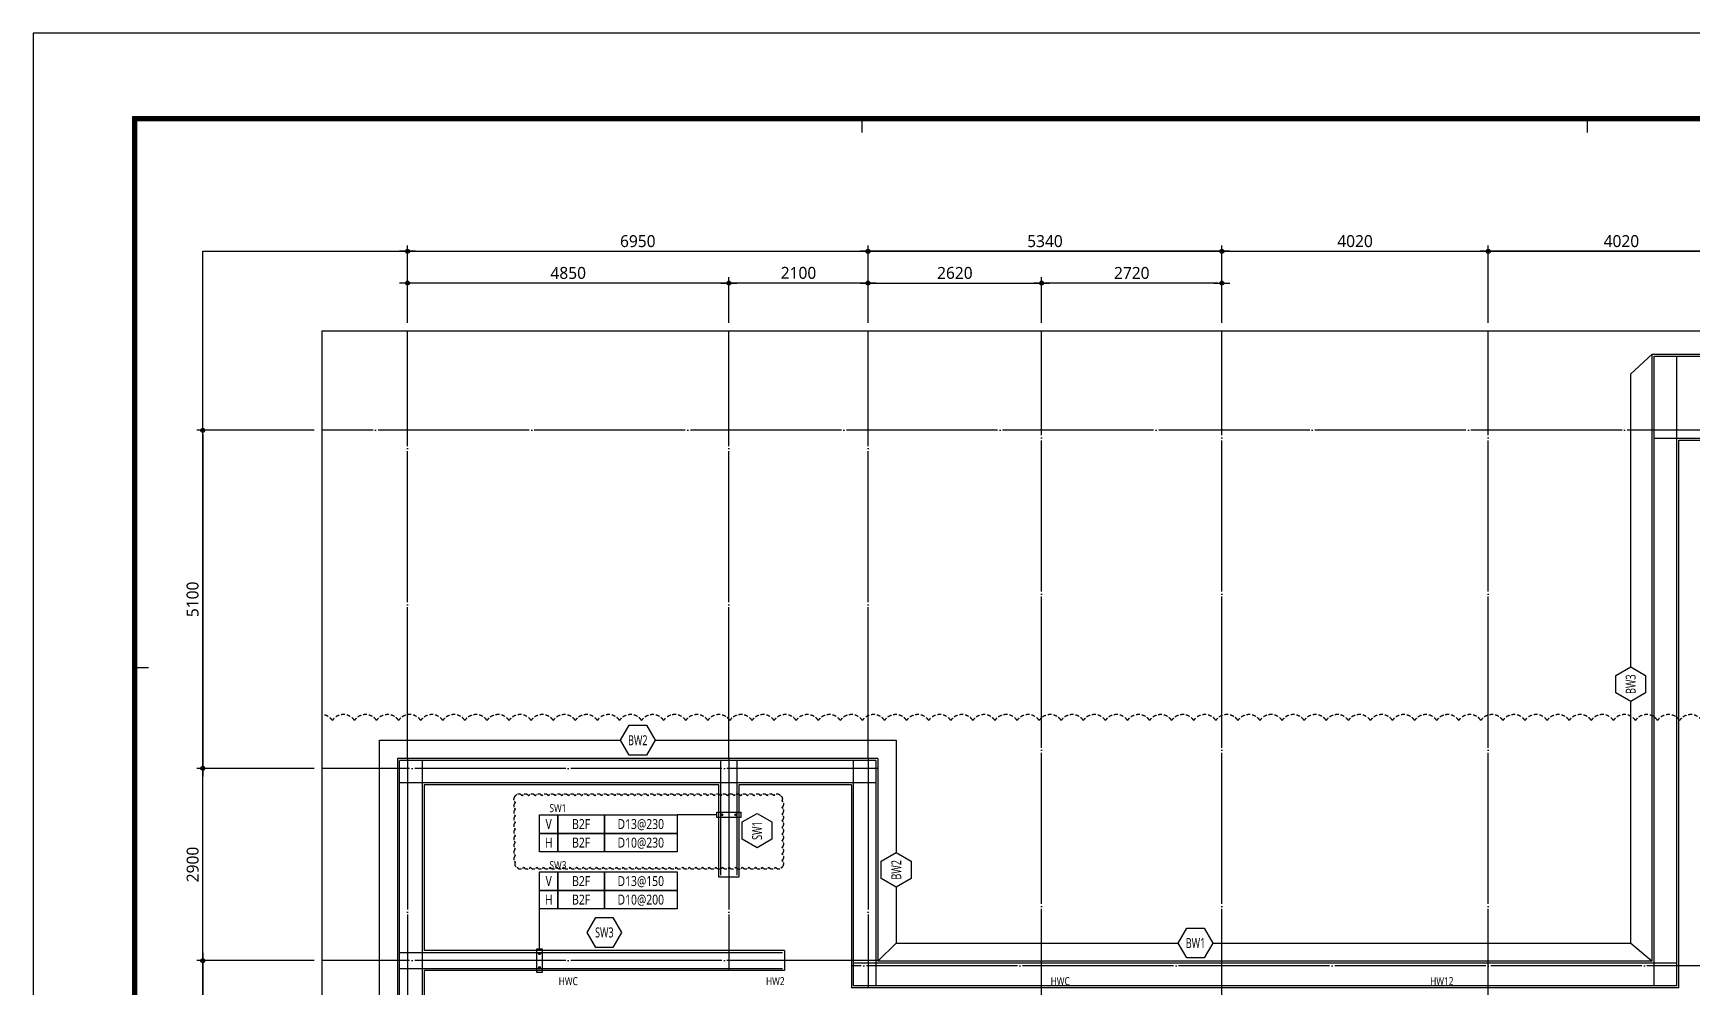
# Model space of a CAD drawing. Header units: millimetres. Extents: x 317501 to 814054, y -400799 to -14117.
# Drawn here: x 317501 to 342548, y -331810 to -317410 of the extents above; entities that cross this region are included whole.
import ezdxf
from ezdxf.enums import TextEntityAlignment as Align
from ezdxf.xclip import XClip

# ---------------------------------------------------------------- set-up
doc = ezdxf.new("R2010")
doc.units = ezdxf.units.MM
doc.header["$LTSCALE"] = 38
doc.header["$XCLIPFRAME"] = 0
for name, pattern in [('CEN', [62, 60, -1, 0, -1]), ('HID', [2.5, 2, -0.5]), ('XS-벽체$0$CEN', [62, 60, -1, 0, -1]), ('XS-벽체$0$HID', [2.3, 1.5, -0.8])]:
    doc.linetypes.add(name, pattern=pattern)
doc.layers.get('Defpoints').update_dxf_attribs({"color": 145})
for name, color, linetype, plot in [('0110', 20, 'HID', False), ('DEFPOINT', 144, 'Continuous', False), ('FORM_고양장항A-1BL-S-성능$0$DEFPOINT', 144, 'Continuous', False), ('XS-벽체$0$1215', 181, 'XS-벽체$0$HID', False)]:
    doc.layers.add(name, color=color, linetype=linetype, plot=plot)
for name, color, linetype in [('BARR', 1, 'Continuous'), ('BOX', 7, 'Continuous'), ('CEN', 1, 'CEN'), ('DIM', 7, 'Continuous'), ('FORM_고양장항A-1BL-S-성능$0$FORM', 7, 'Continuous'), ('LEADER', 7, 'Continuous'), ('M', 7, 'Continuous'), ('NAME-W', 4, 'Continuous'), ('TEXT-배근', 3, 'Continuous'), ('XS-벽체$0$BAR', 3, 'Continuous'), ('XS-벽체$0$CEN', 1, 'XS-벽체$0$CEN'), ('XS-벽체$0$WALL', 4, 'Continuous')]:
    doc.layers.add(name, color=color, linetype=linetype)
doc.styles.add('맑은고딕', font='malgun.ttf')
doc.dimstyles.new('DIM_60', dxfattribs={"dimscale": 60, "dimtxt": 3, "dimasz": 1, "dimexe": 1.5, "dimexo": 2, "dimgap": 1, "dimtad": 1, "dimdec": 0, "dimzin": 0, "dimdsep": 46, "dimtxsty": '맑은고딕', "dimblk1": 'DIMDOT', "dimblk2": 'DIMDOT', "dimsah": 1, "dimcen": 0.09, "dimdle": 2, "dimclrd": 7, "dimclre": 7, "dimclrt": 3, "dimadec": 0, "dimazin": 0, "dimtfac": 1, "dimtdec": 0, "dimtix": 1, "dimtmove": 2, "dimatfit": 3, "dimldrblk": 'DIMDOT', "dimfxl": 0, "dimtolj": 1, "dimtzin": 0, "dimarcsym": 0})

# ---------------------------------------------------------------- blocks, each defined once
blk = doc.blocks.new('XS-벽체', base_point=(1093553, 0))
at = {"layer": 'XS-벽체$0$1215'}
blk.add_lwpolyline([(19913, 451376, -0.520567), (19913, 451709, -0.520567), (19913, 452043, -0.520567), (19913, 452376, -0.520567), (19913, 452709, -0.520567), (19913, 453043, -0.520567), (19913, 453376, -0.520567), (19913, 453709, -0.520567), (19913, 454043, -0.520567), (19913, 454376, -0.520567), (19913, 454709, -0.520567), (19913, 455043, -0.520567), (19913, 455467, -0.520567), (20246, 455467, -0.520567), (20580, 455467, -0.520567), (20913, 455467, -0.520567), (21246, 455467, -0.520567), (21580, 455467, -0.520567), (21913, 455467, -0.520567), (22246, 455467, -0.520567), (22580, 455467, -0.520567), (22913, 455467, -0.520567), (23246, 455467, -0.520567), (23580, 455467, -0.520567), (23913, 455467, -0.520567), (24246, 455467, -0.520567), (24580, 455467, -0.520567), (24913, 455467, -0.520567), (25246, 455467, -0.520567), (25580, 455467, -0.520567), (25913, 455467, -0.520567), (26246, 455467, -0.520567), (26580, 455467, -0.520567), (26913, 455467, -0.520567), (27246, 455467, -0.520567), (27580, 455467, -0.520567), (27913, 455467, -0.520567), (28246, 455467, -0.520567), (28580, 455467, -0.520567), (28913, 455467, -0.520567), (29246, 455467, -0.520567), (29580, 455467, -0.520567), (29913, 455467, -0.520567), (30246, 455467, -0.520567), (30580, 455467, -0.520567), (30913, 455467, -0.520567), (31246, 455467, -0.520567), (31580, 455467, -0.520567), (31913, 455467, -0.520567), (32246, 455467, -0.520567), (32580, 455467, -0.520567), (32913, 455467, -0.520567), (33246, 455467, -0.520567), (33580, 455467, -0.520567), (33913, 455467, -0.520567), (34246, 455467, -0.520567), (34580, 455467, -0.520567), (34913, 455467, -0.520567), (35246, 455467, -0.520567), (35580, 455467, -0.520567), (35913, 455467, -0.520567), (36246, 455467, -0.520567), (36580, 455467, -0.520567), (36913, 455467, -0.520567), (37246, 455467, -0.520567), (37580, 455467, -0.520567), (37913, 455467, -0.520567), (38246, 455467, -0.520567), (38580, 455467, -0.520567), (38913, 455467, -0.520567), (39246, 455467, -0.520567), (39580, 455467, -0.520567), (39913, 455467, -0.520567), (40246, 455467, -0.520567), (40580, 455467, -0.520567), (40913, 455467, -0.520567)], format="xyb", dxfattribs=at)
at = {"layer": 'XS-벽체$0$BAR'}
for p, q in [((40196, 451463), (40196, 460963)), ((40196, 460963), (45236, 460963)), ((40536, 451463), (40536, 460963)), ((40196, 459723), (45236, 459723)), ((21261, 441448), (21261, 454863)), ((28451, 454863), (21261, 454863)), ((21601, 454863), (21601, 441448)), ((26111, 453133), (26111, 454863)), ((26351, 454863), (26351, 453133)), ((28111, 451463), (28111, 454863)), ((28451, 454863), (28451, 451463)), ((28451, 454523), (21261, 454523)), ((21261, 451963), (27041, 451963)), ((21261, 451723), (27041, 451723)), ((40536, 451803), (28111, 451803)), ((40536, 451463), (28111, 451463))]:
    blk.add_line(p, q, dxfattribs=at)
at = {"layer": 'XS-벽체$0$CEN'}
for p, q in [((21381, 454893), (21381, 450128)), ((26231, 454893), (26231, 451693)), ((28331, 454893), (28331, 451433)), ((28481, 454743), (21231, 454743)), ((28481, 451843), (21231, 451843)), ((42366, 451763), (28081, 451763))]:
    blk.add_line(p, q, dxfattribs=at)
at = {"layer": 'XS-벽체$0$WALL'}
for p, q in [((40166, 460993), (43966, 460993)), ((40166, 451833), (40166, 460993)), ((40566, 459693), (42066, 459693)), ((40566, 451433), (40566, 459693)), ((21231, 454893), (21231, 441418)), ((28481, 454893), (21231, 454893)), ((28481, 454893), (28481, 451833)), ((26081, 454493), (21631, 454493)), ((21631, 454493), (21631, 451993)), ((26081, 453103), (26081, 454493)), ((28081, 454493), (26381, 454493)), ((26381, 454493), (26381, 453103)), ((28081, 454493), (28081, 451433)), ((26381, 453103), (26081, 453103)), ((27071, 451993), (21631, 451993)), ((27071, 451993), (27071, 451693)), ((21631, 451693), (21631, 450343)), ((27071, 451693), (21631, 451693)), ((40166, 451833), (28481, 451833)), ((40566, 451433), (28081, 451433))]:
    blk.add_line(p, q, dxfattribs=at)
blk = doc.blocks.new('DIMDOT')
at = {"layer": 'DIM', "linetype": 'Continuous'}
blk.add_line((-2, 0), (2, 0), dxfattribs=at)
for radius in [0.5, 0.25]:
    blk.add_circle((0, 0), radius, dxfattribs=at)
blk = doc.blocks.new('*D939')
at = {"layer": 'Defpoints', "color": 0, "linetype": 'Continuous', "transparency": 16777216}
for p in [(321861, -331400), (320061, -333115), (321861, -333115)]:
    blk.add_point(p, dxfattribs=at)
at = {"layer": 'DIM', "color": 7, "linetype": 'Continuous', "lineweight": -2, "transparency": 16777216}
for p, q in [((321741, -331400), (319971, -331400)), ((320061, -331460), (320061, -333055)), ((321741, -333115), (319971, -333115))]:
    blk.add_line(p, q, dxfattribs=at)
at = {"layer": 'DIM', "color": 7, "linetype": 'Continuous', "lineweight": -2, "transparency": 16777216, "xscale": 60, "yscale": 60, "zscale": 60}
for p, rotation in [((320061, -331400), 90), ((320061, -333115), 270)]:
    blk.add_blockref('DIMDOT', p, dxfattribs=dict(at, rotation=rotation))
at = {"layer": 'DIM', "color": 3, "linetype": 'Continuous', "transparency": 16777216, "insert": (319907, -332257), "char_height": 180, "attachment_point": 5, "rotation": 90, "style": '맑은고딕'}
blk.add_mtext('\\A1;1715', dxfattribs=at)
blk = doc.blocks.new('*D940')
at = {"layer": 'Defpoints', "color": 0, "linetype": 'Continuous', "transparency": 16777216}
for p in [(320061, -328500), (321861, -328500), (321861, -331400)]:
    blk.add_point(p, dxfattribs=at)
at = {"layer": 'DIM', "color": 7, "linetype": 'Continuous', "lineweight": -2, "transparency": 16777216}
for p, q in [((321741, -328500), (319971, -328500)), ((320061, -331340), (320061, -328560)), ((321741, -331400), (319971, -331400))]:
    blk.add_line(p, q, dxfattribs=at)
at = {"layer": 'DIM', "color": 7, "linetype": 'Continuous', "lineweight": -2, "transparency": 16777216, "xscale": 60, "yscale": 60, "zscale": 60}
for p, rotation in [((320061, -328500), 90), ((320061, -331400), 270)]:
    blk.add_blockref('DIMDOT', p, dxfattribs=dict(at, rotation=rotation))
at = {"layer": 'DIM', "color": 3, "linetype": 'Continuous', "transparency": 16777216, "insert": (319908, -329950), "char_height": 180, "attachment_point": 5, "rotation": 90, "style": '맑은고딕'}
blk.add_mtext('\\A1;2900', dxfattribs=at)
blk = doc.blocks.new('*D941')
at = {"layer": 'Defpoints', "color": 0, "linetype": 'Continuous', "transparency": 16777216}
for p in [(321861, -323400), (320061, -328500), (321861, -328500)]:
    blk.add_point(p, dxfattribs=at)
at = {"layer": 'DIM', "color": 7, "linetype": 'Continuous', "lineweight": -2, "transparency": 16777216}
for p, q in [((321741, -323400), (319971, -323400)), ((320061, -323460), (320061, -328440)), ((321741, -328500), (319971, -328500))]:
    blk.add_line(p, q, dxfattribs=at)
at = {"layer": 'DIM', "color": 7, "linetype": 'Continuous', "lineweight": -2, "transparency": 16777216, "xscale": 60, "yscale": 60, "zscale": 60}
for p, rotation in [((320061, -323400), 90), ((320061, -328500), 270)]:
    blk.add_blockref('DIMDOT', p, dxfattribs=dict(at, rotation=rotation))
at = {"layer": 'DIM', "color": 3, "linetype": 'Continuous', "transparency": 16777216, "insert": (319907, -325950), "char_height": 180, "attachment_point": 5, "rotation": 90, "style": '맑은고딕'}
blk.add_mtext('\\A1;5100', dxfattribs=at)
blk = doc.blocks.new('*D942')
at = {"layer": 'Defpoints', "color": 0, "linetype": 'Continuous', "transparency": 16777216}
for p in [(323151, -321180), (323151, -321900), (328001, -321900)]:
    blk.add_point(p, dxfattribs=at)
at = {"layer": 'DIM', "color": 7, "linetype": 'Continuous', "lineweight": -2, "transparency": 16777216}
for p, q in [((323151, -321780), (323151, -321090)), ((328001, -321780), (328001, -321090)), ((327941, -321180), (323211, -321180))]:
    blk.add_line(p, q, dxfattribs=at)
at = {"layer": 'DIM', "color": 7, "linetype": 'Continuous', "lineweight": -2, "transparency": 16777216, "xscale": 60, "yscale": 60, "zscale": 60, "rotation": 180}
blk.add_blockref('DIMDOT', (323151, -321180), dxfattribs=at)
at = {"layer": 'DIM', "color": 7, "linetype": 'Continuous', "lineweight": -2, "transparency": 16777216, "xscale": 60, "yscale": 60, "zscale": 60}
blk.add_blockref('DIMDOT', (328001, -321180), dxfattribs=at)
at = {"layer": 'DIM', "color": 3, "linetype": 'Continuous', "transparency": 16777216, "insert": (325576, -321027), "char_height": 180, "attachment_point": 5, "style": '맑은고딕'}
blk.add_mtext('\\A1;4850', dxfattribs=at)
blk = doc.blocks.new('*D943')
at = {"layer": 'Defpoints', "color": 0, "linetype": 'Continuous', "transparency": 16777216}
for p in [(339461, -320700), (335441, -321900), (339461, -321900)]:
    blk.add_point(p, dxfattribs=at)
at = {"layer": 'DIM', "color": 7, "linetype": 'Continuous', "lineweight": -2, "transparency": 16777216}
for p, q in [((335441, -321780), (335441, -320610)), ((335501, -320700), (339401, -320700)), ((339461, -321780), (339461, -320610))]:
    blk.add_line(p, q, dxfattribs=at)
at = {"layer": 'DIM', "color": 7, "linetype": 'Continuous', "lineweight": -2, "transparency": 16777216, "xscale": 60, "yscale": 60, "zscale": 60, "rotation": 180}
blk.add_blockref('DIMDOT', (335441, -320700), dxfattribs=at)
at = {"layer": 'DIM', "color": 7, "linetype": 'Continuous', "lineweight": -2, "transparency": 16777216, "xscale": 60, "yscale": 60, "zscale": 60}
blk.add_blockref('DIMDOT', (339461, -320700), dxfattribs=at)
at = {"layer": 'DIM', "color": 3, "linetype": 'Continuous', "transparency": 16777216, "insert": (337451, -320547), "char_height": 180, "attachment_point": 5, "style": '맑은고딕'}
blk.add_mtext('\\A1;4020', dxfattribs=at)
blk = doc.blocks.new('*D944')
at = {"layer": 'Defpoints', "color": 0, "linetype": 'Continuous', "transparency": 16777216}
for p in [(330101, -320700), (330101, -321900), (335441, -321900)]:
    blk.add_point(p, dxfattribs=at)
at = {"layer": 'DIM', "color": 7, "linetype": 'Continuous', "lineweight": -2, "transparency": 16777216}
for p, q in [((330101, -321780), (330101, -320610)), ((335381, -320700), (330161, -320700)), ((335441, -321780), (335441, -320610))]:
    blk.add_line(p, q, dxfattribs=at)
at = {"layer": 'DIM', "color": 7, "linetype": 'Continuous', "lineweight": -2, "transparency": 16777216, "xscale": 60, "yscale": 60, "zscale": 60, "rotation": 180}
blk.add_blockref('DIMDOT', (330101, -320700), dxfattribs=at)
at = {"layer": 'DIM', "color": 7, "linetype": 'Continuous', "lineweight": -2, "transparency": 16777216, "xscale": 60, "yscale": 60, "zscale": 60}
blk.add_blockref('DIMDOT', (335441, -320700), dxfattribs=at)
at = {"layer": 'DIM', "color": 3, "linetype": 'Continuous', "transparency": 16777216, "insert": (332771, -320547), "char_height": 180, "attachment_point": 5, "style": '맑은고딕'}
blk.add_mtext('\\A1;5340', dxfattribs=at)
blk = doc.blocks.new('*D945')
at = {"layer": 'Defpoints', "color": 0, "linetype": 'Continuous', "transparency": 16777216}
for p in [(339461, -320700), (339461, -321900), (343481, -321900)]:
    blk.add_point(p, dxfattribs=at)
at = {"layer": 'DIM', "color": 7, "linetype": 'Continuous', "lineweight": -2, "transparency": 16777216}
for p, q in [((339461, -321780), (339461, -320610)), ((343421, -320700), (339521, -320700)), ((343481, -321780), (343481, -320610))]:
    blk.add_line(p, q, dxfattribs=at)
at = {"layer": 'DIM', "color": 7, "linetype": 'Continuous', "lineweight": -2, "transparency": 16777216, "xscale": 60, "yscale": 60, "zscale": 60, "rotation": 180}
blk.add_blockref('DIMDOT', (339461, -320700), dxfattribs=at)
at = {"layer": 'DIM', "color": 7, "linetype": 'Continuous', "lineweight": -2, "transparency": 16777216, "xscale": 60, "yscale": 60, "zscale": 60}
blk.add_blockref('DIMDOT', (343481, -320700), dxfattribs=at)
at = {"layer": 'DIM', "color": 3, "linetype": 'Continuous', "transparency": 16777216, "insert": (341471, -320547), "char_height": 180, "attachment_point": 5, "style": '맑은고딕'}
blk.add_mtext('\\A1;4020', dxfattribs=at)
blk = doc.blocks.new('*D950')
at = {"layer": 'Defpoints', "color": 0, "linetype": 'Continuous', "transparency": 16777216}
for p in [(328001, -321180), (328001, -321900), (330101, -321900)]:
    blk.add_point(p, dxfattribs=at)
at = {"layer": 'DIM', "color": 7, "linetype": 'Continuous', "lineweight": -2, "transparency": 16777216}
for p, q in [((328001, -321780), (328001, -321090)), ((330101, -321780), (330101, -321090)), ((330041, -321180), (328061, -321180))]:
    blk.add_line(p, q, dxfattribs=at)
at = {"layer": 'DIM', "color": 7, "linetype": 'Continuous', "lineweight": -2, "transparency": 16777216, "xscale": 60, "yscale": 60, "zscale": 60, "rotation": 180}
blk.add_blockref('DIMDOT', (328001, -321180), dxfattribs=at)
at = {"layer": 'DIM', "color": 7, "linetype": 'Continuous', "lineweight": -2, "transparency": 16777216, "xscale": 60, "yscale": 60, "zscale": 60}
blk.add_blockref('DIMDOT', (330101, -321180), dxfattribs=at)
at = {"layer": 'DIM', "color": 3, "linetype": 'Continuous', "transparency": 16777216, "insert": (329051, -321026), "char_height": 180, "attachment_point": 5, "style": '맑은고딕'}
blk.add_mtext('\\A1;2100', dxfattribs=at)
blk = doc.blocks.new('*D1037')
at = {"layer": 'Defpoints', "color": 0, "linetype": 'Continuous', "transparency": 16777216}
for p in [(332721, -321180), (330101, -321900), (332721, -321900)]:
    blk.add_point(p, dxfattribs=at)
at = {"layer": 'DIM', "color": 7, "linetype": 'Continuous', "lineweight": -2, "transparency": 16777216}
for p, q in [((330101, -321780), (330101, -321090)), ((332721, -321780), (332721, -321090)), ((330161, -321180), (332661, -321180))]:
    blk.add_line(p, q, dxfattribs=at)
at = {"layer": 'DIM', "color": 7, "linetype": 'Continuous', "lineweight": -2, "transparency": 16777216, "xscale": 60, "yscale": 60, "zscale": 60, "rotation": 180}
blk.add_blockref('DIMDOT', (330101, -321180), dxfattribs=at)
at = {"layer": 'DIM', "color": 7, "linetype": 'Continuous', "lineweight": -2, "transparency": 16777216, "xscale": 60, "yscale": 60, "zscale": 60}
blk.add_blockref('DIMDOT', (332721, -321180), dxfattribs=at)
at = {"layer": 'DIM', "color": 3, "linetype": 'Continuous', "transparency": 16777216, "insert": (331411, -321027), "char_height": 180, "attachment_point": 5, "style": '맑은고딕'}
blk.add_mtext('\\A1;2620', dxfattribs=at)
blk = doc.blocks.new('*D1038')
at = {"layer": 'Defpoints', "color": 0, "linetype": 'Continuous', "transparency": 16777216}
for p in [(332721, -321180), (332721, -321900), (335441, -321900)]:
    blk.add_point(p, dxfattribs=at)
at = {"layer": 'DIM', "color": 7, "linetype": 'Continuous', "lineweight": -2, "transparency": 16777216}
for p, q in [((332721, -321780), (332721, -321090)), ((335441, -321780), (335441, -321090)), ((335381, -321180), (332781, -321180))]:
    blk.add_line(p, q, dxfattribs=at)
at = {"layer": 'DIM', "color": 7, "linetype": 'Continuous', "lineweight": -2, "transparency": 16777216, "xscale": 60, "yscale": 60, "zscale": 60, "rotation": 180}
blk.add_blockref('DIMDOT', (332721, -321180), dxfattribs=at)
at = {"layer": 'DIM', "color": 7, "linetype": 'Continuous', "lineweight": -2, "transparency": 16777216, "xscale": 60, "yscale": 60, "zscale": 60}
blk.add_blockref('DIMDOT', (335441, -321180), dxfattribs=at)
at = {"layer": 'DIM', "color": 3, "linetype": 'Continuous', "transparency": 16777216, "insert": (334081, -321027), "char_height": 180, "attachment_point": 5, "style": '맑은고딕'}
blk.add_mtext('\\A1;2720', dxfattribs=at)
blk = doc.blocks.new('BAR')
at = {"layer": 'BARR'}
h = blk.add_hatch(color=256, dxfattribs=at)
edge = h.paths.add_edge_path()
edge.add_arc((0, 0), 15, 0, 360)
blk.add_circle((0, 0), 15, dxfattribs=at)
blk = doc.blocks.new('FORM_고양장항A-1BL-S-성능')
at = {"layer": 'FORM_고양장항A-1BL-S-성능$0$DEFPOINT', "color": 1}
for p, q in [((208.5, 569), (208.5, 572)), ((391, 569), (391, 572)), ((26, 434.5), (29, 434.5))]:
    blk.add_line(p, q, dxfattribs=at)
at = {"layer": 'FORM_고양장항A-1BL-S-성능$0$DEFPOINT'}
blk.add_lwpolyline([(0, 594), (0, 0), (841, 0), (841, 594), (0, 594)], dxfattribs=at)
at = {"layer": 'FORM_고양장항A-1BL-S-성능$0$FORM'}
for points in [[(25, 573), (25, 21), (757, 21), (757, 573)], [(26, 572), (26, 22), (756, 22), (756, 572)]]:
    blk.add_lwpolyline(points, close=True, dxfattribs=at)
at = {"layer": 'FORM_고양장항A-1BL-S-성능$0$FORM', "const_width": 1}
blk.add_lwpolyline([(25.5, 572.5), (25.5, 21.5), (756.5, 21.5), (756.5, 572.5)], close=True, dxfattribs=at)
blk = doc.blocks.new('*D952')
at = {"layer": 'Defpoints', "color": 0, "linetype": 'Continuous', "transparency": 16777216}
for p in [(330101, -320700), (323151, -321900), (330101, -321900)]:
    blk.add_point(p, dxfattribs=at)
at = {"layer": 'DIM', "color": 7, "linetype": 'Continuous', "lineweight": -2, "transparency": 16777216}
for p, q in [((323151, -321780), (323151, -320610)), ((323211, -320700), (330041, -320700)), ((330101, -321780), (330101, -320610))]:
    blk.add_line(p, q, dxfattribs=at)
at = {"layer": 'DIM', "color": 7, "linetype": 'Continuous', "lineweight": -2, "transparency": 16777216, "xscale": 60, "yscale": 60, "zscale": 60, "rotation": 180}
blk.add_blockref('DIMDOT', (323151, -320700), dxfattribs=at)
at = {"layer": 'DIM', "color": 7, "linetype": 'Continuous', "lineweight": -2, "transparency": 16777216, "xscale": 60, "yscale": 60, "zscale": 60}
blk.add_blockref('DIMDOT', (330101, -320700), dxfattribs=at)
at = {"layer": 'DIM', "color": 3, "linetype": 'Continuous', "transparency": 16777216, "insert": (326626, -320547), "char_height": 180, "attachment_point": 5, "style": '맑은고딕'}
blk.add_mtext('\\A1;6950', dxfattribs=at)

msp = doc.modelspace()

# ---------------------------------------------------------------- linework, layer by layer
at = {"layer": '0110'}
msp.add_lwpolyline([(324778.9, -328912.9, -0.5205671), (324878.9, -328912.9, -0.5205671), (324978.9, -328912.9, -0.5205671), (325078.9, -328912.9, -0.5205671), (325178.9, -328912.9, -0.5205671), (325278.9, -328912.9, -0.5205671), (325378.9, -328912.9, -0.5205671), (325478.9, -328912.9, -0.5205671), (325578.9, -328912.9, -0.5205671), (325678.9, -328912.9, -0.5205671), (325778.9, -328912.9, -0.5205671), (325878.9, -328912.9, -0.5205671), (325978.9, -328912.9, -0.5205671), (326078.9, -328912.9, -0.5205671), (326178.9, -328912.9, -0.5205671), (326278.9, -328912.9, -0.5205671), (326378.9, -328912.9, -0.5205671), (326478.9, -328912.9, -0.5205671), (326578.9, -328912.9, -0.5205671), (326678.9, -328912.9, -0.5205671), (326778.9, -328912.9, -0.5205671), (326878.9, -328912.9, -0.5205671), (326978.9, -328912.9, -0.5205671), (327078.9, -328912.9, -0.5205671), (327178.9, -328912.9, -0.5205671), (327278.9, -328912.9, -0.5205671), (327378.9, -328912.9, -0.5205671), (327478.9, -328912.9, -0.5205671), (327578.9, -328912.9, -0.5205671), (327678.9, -328912.9, -0.5205671), (327778.9, -328912.9, -0.5205671), (327878.9, -328912.9, -0.5205671), (327978.9, -328912.9, -0.5205671), (328078.9, -328912.9, -0.5205671), (328178.9, -328912.9, -0.5205671), (328278.9, -328912.9, -0.5205671), (328378.9, -328912.9, -0.5205671), (328478.9, -328912.9, -0.5205671), (328578.9, -328912.9, -0.5205671), (328678.9, -328912.9, -0.5205671), (328778.9, -328912.9, -0.5205671), (328802.5, -328989.2, -0.5205671), (328802.5, -329089.2, -0.5205671), (328802.5, -329189.2, -0.5205671), (328802.5, -329289.2, -0.5205671), (328802.5, -329389.2, -0.5205671), (328802.5, -329489.2, -0.5205671), (328802.5, -329589.2, -0.5205671), (328802.5, -329689.2, -0.5205671), (328802.5, -329789.2, -0.5205671), (328802.5, -329889.2, -0.5205671), (328802.5, -329989.2, -0.5205671), (328703.8, -329990.6, -0.5205671), (328603.8, -329990.6, -0.5205671), (328503.8, -329990.6, -0.5205671), (328403.8, -329990.6, -0.5205671), (328303.8, -329990.6, -0.5205671), (328203.8, -329990.6, -0.5205671), (328103.8, -329990.6, -0.5205671), (328003.8, -329990.6, -0.5205671), (327903.8, -329990.6, -0.5205671), (327803.8, -329990.6, -0.5205671), (327703.8, -329990.6, -0.5205671), (327603.8, -329990.6, -0.5205671), (327503.8, -329990.6, -0.5205671), (327403.8, -329990.6, -0.5205671), (327303.8, -329990.6, -0.5205671), (327203.8, -329990.6, -0.5205671), (327103.8, -329990.6, -0.5205671), (327003.8, -329990.6, -0.5205671), (326903.8, -329990.6, -0.5205671), (326803.8, -329990.6, -0.5205671), (326703.8, -329990.6, -0.5205671), (326603.8, -329990.6, -0.5205671), (326503.8, -329990.6, -0.5205671), (326403.8, -329990.6, -0.5205671), (326303.8, -329990.6, -0.5205671), (326203.8, -329990.6, -0.5205671), (326103.8, -329990.6, -0.5205671), (326003.8, -329990.6, -0.5205671), (325903.8, -329990.6, -0.5205671), (325803.8, -329990.6, -0.5205671), (325703.8, -329990.6, -0.5205671), (325603.8, -329990.6, -0.5205671), (325503.8, -329990.6, -0.5205671), (325403.8, -329990.6, -0.5205671), (325303.8, -329990.6, -0.5205671), (325203.8, -329990.6, -0.5205671), (325103.8, -329990.6, -0.5205671), (325003.8, -329990.6, -0.5205671), (324903.8, -329990.6, -0.5205671), (324803.8, -329990.6, -0.5205671), (324778.9, -329915.6, -0.5205671), (324778.9, -329815.6, -0.5205671), (324778.9, -329715.6, -0.5205671), (324778.9, -329615.6, -0.5205671), (324778.9, -329515.6, -0.5205671), (324778.9, -329415.6, -0.5205671), (324778.9, -329315.6, -0.5205671), (324778.9, -329215.6, -0.5205671), (324778.9, -329115.6, -0.5205671), (324778.9, -329015.6, -0.5205671)], format="xyb", close=True, dxfattribs=at)
at = {"layer": 'BOX'}
for points in [[(325420.9, -329199.6), (325420.9, -329479.6), (325140.9, -329479.6), (325140.9, -329199.6)], [(326120.9, -329199.6), (326120.9, -329479.6), (325420.9, -329479.6), (325420.9, -329199.6)], [(327220.9, -329199.6), (327220.9, -329479.6), (326120.9, -329479.6), (326120.9, -329199.6)], [(325420.9, -329479.6), (325420.9, -329759.6), (325140.9, -329759.6), (325140.9, -329479.6)], [(326120.9, -329479.6), (326120.9, -329759.6), (325420.9, -329759.6), (325420.9, -329479.6)], [(327220.9, -329479.6), (327220.9, -329759.6), (326120.9, -329759.6), (326120.9, -329479.6)], [(325420.9, -330059.6), (325420.9, -330339.6), (325140.9, -330339.6), (325140.9, -330059.6)], [(326120.9, -330059.6), (326120.9, -330339.6), (325420.9, -330339.6), (325420.9, -330059.6)], [(327220.9, -330059.6), (327220.9, -330339.6), (326120.9, -330339.6), (326120.9, -330059.6)], [(325420.9, -330339.6), (325420.9, -330619.6), (325140.9, -330619.6), (325140.9, -330339.6)], [(326120.9, -330339.6), (326120.9, -330619.6), (325420.9, -330619.6), (325420.9, -330339.6)], [(327220.9, -330339.6), (327220.9, -330619.6), (326120.9, -330619.6), (326120.9, -330339.6)]]:
    msp.add_lwpolyline(points, close=True, dxfattribs=at)
at = {"layer": 'CEN'}
for p, q in [((323150.9, -328349.6), (323150.9, -321899.6)), ((328000.9, -328349.6), (328000.9, -321899.6)), ((330100.9, -328349.6), (330100.9, -321899.6)), ((332720.9, -332899.6), (332720.9, -321899.6)), ((335440.9, -332899.6), (335440.9, -321899.6)), ((339460.9, -332899.6), (339460.9, -321899.6)), ((343835.9, -323399.6), (321860.9, -323399.6)), ((323000.9, -328499.6), (321860.9, -328499.6)), ((323000.9, -331399.6), (321860.9, -331399.6))]:
    msp.add_line(p, q, dxfattribs=at)
at = {"layer": 'DEFPOINT'}
for points in [[(320060.9, -320699.6), (355285.9, -320699.6), (355285.9, -344524.6), (320060.9, -344524.6)], [(321860.9, -321899.6), (353485.9, -321899.6), (353485.9, -343324.6), (321860.9, -343324.6)]]:
    msp.add_lwpolyline(points, close=True, dxfattribs=at)
at = {"layer": 'LEADER'}
for p, q in [((327820.9, -329199.6), (327220.9, -329199.6)), ((325140.9, -331219.6), (325140.9, -330619.6)), ((330525.9, -331134.6), (330250.9, -331409.6)), ((341610.9, -331134.6), (341935.9, -331409.6))]:
    msp.add_line(p, q, dxfattribs=at)
for points in [[(341610.9, -326969.8), (341610.9, -322549.6), (341935.9, -322249.6)], [(335303.2, -331134.6), (341610.9, -331134.6), (341610.9, -327489.4)], [(322725.9, -334752.3), (322725.9, -328074.6), (326366.1, -328074.6)], [(326885.7, -328074.6), (330525.9, -328074.6), (330525.9, -329769.8)], [(330525.9, -330289.4), (330525.9, -331134.6), (334783.6, -331134.6)]]:
    msp.add_lwpolyline(points, dxfattribs=at)
for points in [[(327820.9, -329239.6), (327820.9, -329159.6), (328180.9, -329159.6), (328180.9, -329239.6)], [(325100.9, -331219.6), (325180.9, -331219.6), (325180.9, -331579.6), (325100.9, -331579.6)]]:
    msp.add_lwpolyline(points, close=True, dxfattribs=at)
at = {"layer": 'M'}
for points in [[(341835.9, -327359.5), (341610.9, -327489.4), (341385.9, -327359.5), (341385.9, -327099.7), (341610.9, -326969.8), (341835.9, -327099.7)], [(326496, -328299.6), (326366.1, -328074.6), (326496, -327849.6), (326755.8, -327849.6), (326885.7, -328074.6), (326755.8, -328299.6)], [(328650.9, -329568.1), (328425.9, -329698), (328200.9, -329568.1), (328200.9, -329308.3), (328425.9, -329178.4), (328650.9, -329308.3)], [(330750.9, -330159.5), (330525.9, -330289.4), (330300.9, -330159.5), (330300.9, -329899.7), (330525.9, -329769.8), (330750.9, -329899.7)], [(325991, -331199.6), (325861.1, -330974.6), (325991, -330749.6), (326250.8, -330749.6), (326380.7, -330974.6), (326250.8, -331199.6)], [(334913.5, -331359.6), (334783.6, -331134.6), (334913.5, -330909.6), (335173.3, -330909.6), (335303.2, -331134.6), (335173.3, -331359.6)]]:
    msp.add_lwpolyline(points, close=True, dxfattribs=at)

# ---------------------------------------------------------------- block references
at = {"xscale": 60, "yscale": 60, "zscale": 60}
msp.add_blockref('FORM_고양장항A-1BL-S-성능', (317500.9, -353049.6), dxfattribs=at)
ref = msp.add_blockref('XS-벽체', (1395322.8, -783242.1))
XClip(ref).set_block_clipping_path([(20090.6265650072, 439917.5453104111), (51715.6265649986, 461342.5453104091)])
at = {"layer": 'BARR'}
for p, rotation in [((327895.9, -329199.6), 179.9999999999993), ((328105.9, -329199.6), 179.9999999999993), ((325140.9, -331294.6), 89.99999999999933), ((325140.9, -331504.6), 89.99999999999933)]:
    msp.add_blockref('BAR', p, dxfattribs=dict(at, rotation=rotation))

# ---------------------------------------------------------------- texts
at = {"layer": 'NAME-W', "style": '맑은고딕', "width": 0.7}
for s, p in [('BW3', (341610.9, -327229.6)), ('SW1', (328425.9, -329438.2)), ('BW2', (330525.9, -330029.6))]:
    msp.add_text(s, height=150, rotation=90, dxfattribs=at).set_placement(p, align=Align.MIDDLE)
for s, p in [('BW2', (326625.9, -328074.6)), ('SW3', (326120.9, -330974.6)), ('BW1', (335043.4, -331134.6))]:
    msp.add_text(s, height=150, dxfattribs=at).set_placement(p, align=Align.MIDDLE)
at = {"layer": 'TEXT-배근', "color": 2, "style": '맑은고딕', "width": 0.8}
for s, p in [('SW1', (325420.9, -329099.6)), ('SW3', (325420.9, -329959.6)), ('HWC', (325575.9, -331709.6)), ('HW2', (328700.9, -331709.6)), ('HWC', (333000.9, -331709.6)), ('HW12', (338760.9, -331709.6))]:
    msp.add_text(s, height=120, dxfattribs=at).set_placement(p, align=Align.MIDDLE_CENTER)
at = {"layer": 'TEXT-배근', "color": 1, "style": '맑은고딕', "width": 0.8}
for s, p in [('V', (325280.9, -329339.6)), ('B2F', (325770.9, -329339.6)), ('D13@230', (326670.9, -329339.6)), ('H', (325280.9, -329619.6)), ('B2F', (325770.9, -329619.6)), ('D10@230', (326670.9, -329619.6)), ('D10@200', (326670.9, -330479.6))]:
    msp.add_text(s, height=150, dxfattribs=at).set_placement(p, align=Align.MIDDLE_CENTER)
at = {"layer": 'TEXT-배근', "style": '맑은고딕', "width": 0.8}
for s, p in [('V', (325280.9, -330199.6)), ('B2F', (325770.9, -330199.6)), ('D13@150', (326670.9, -330199.6)), ('H', (325280.9, -330479.6)), ('B2F', (325770.9, -330479.6))]:
    msp.add_text(s, height=150, dxfattribs=at).set_placement(p, align=Align.MIDDLE_CENTER)

# ---------------------------------------------------------------- dimensions: what is measured, and where the dimension line sits
at = {"layer": 'DIM', "linetype": 'Continuous'}
for base, p1, p2, picture, middle in [((330100.9, -320699.6), (323150.9, -321899.6), (330100.9, -321899.6), '*D952', (326625.9, -320546.6)), ((339460.9, -320699.6), (335440.9, -321899.6), (339460.9, -321899.6), '*D943', (337450.9, -320546.6)), ((332720.9, -321179.6), (330100.9, -321899.6), (332720.9, -321899.6), '*D1037', (331410.9, -321026.6))]:
    dim = msp.add_linear_dim(base=base, p1=p1, p2=p2, dimstyle='DIM_60', dxfattribs=at)
    dim.commit()
    dim.dimension.update_dxf_attribs({"geometry": picture, "text_midpoint": middle})
for base, p1, p2, angle, picture, middle in [((330100.9, -320699.6), (335440.9, -321899.6), (330100.9, -321899.6), 180, '*D944', (332770.9, -320546.6)), ((339460.9, -320699.6), (343480.9, -321899.6), (339460.9, -321899.6), 180, '*D945', (341470.9, -320546.6)), ((323150.9, -321179.6), (328000.9, -321899.6), (323150.9, -321899.6), 180, '*D942', (325575.9, -321026.6)), ((328000.9, -321179.6), (330100.9, -321899.6), (328000.9, -321899.6), 180, '*D950', (329050.9, -321026.1)), ((332720.9, -321179.6), (335440.9, -321899.6), (332720.9, -321899.6), 180, '*D1038', (334080.9, -321026.6)), ((320060.9, -328499.6), (321860.9, -323399.6), (321860.9, -328499.6), 270, '*D941', (319907.4, -325949.6)), ((320060.9, -328499.6), (321860.9, -331399.6), (321860.9, -328499.6), 90, '*D940', (319907.9, -329949.6)), ((320060.9, -333114.6), (321860.9, -331399.6), (321860.9, -333114.6), 270, '*D939', (319907.4, -332257.1))]:
    dim = msp.add_linear_dim(base=base, p1=p1, p2=p2, angle=angle, dimstyle='DIM_60', dxfattribs=at)
    dim.commit()
    dim.dimension.update_dxf_attribs({"geometry": picture, "text_midpoint": middle})

doc.saveas('drawing.dxf')
